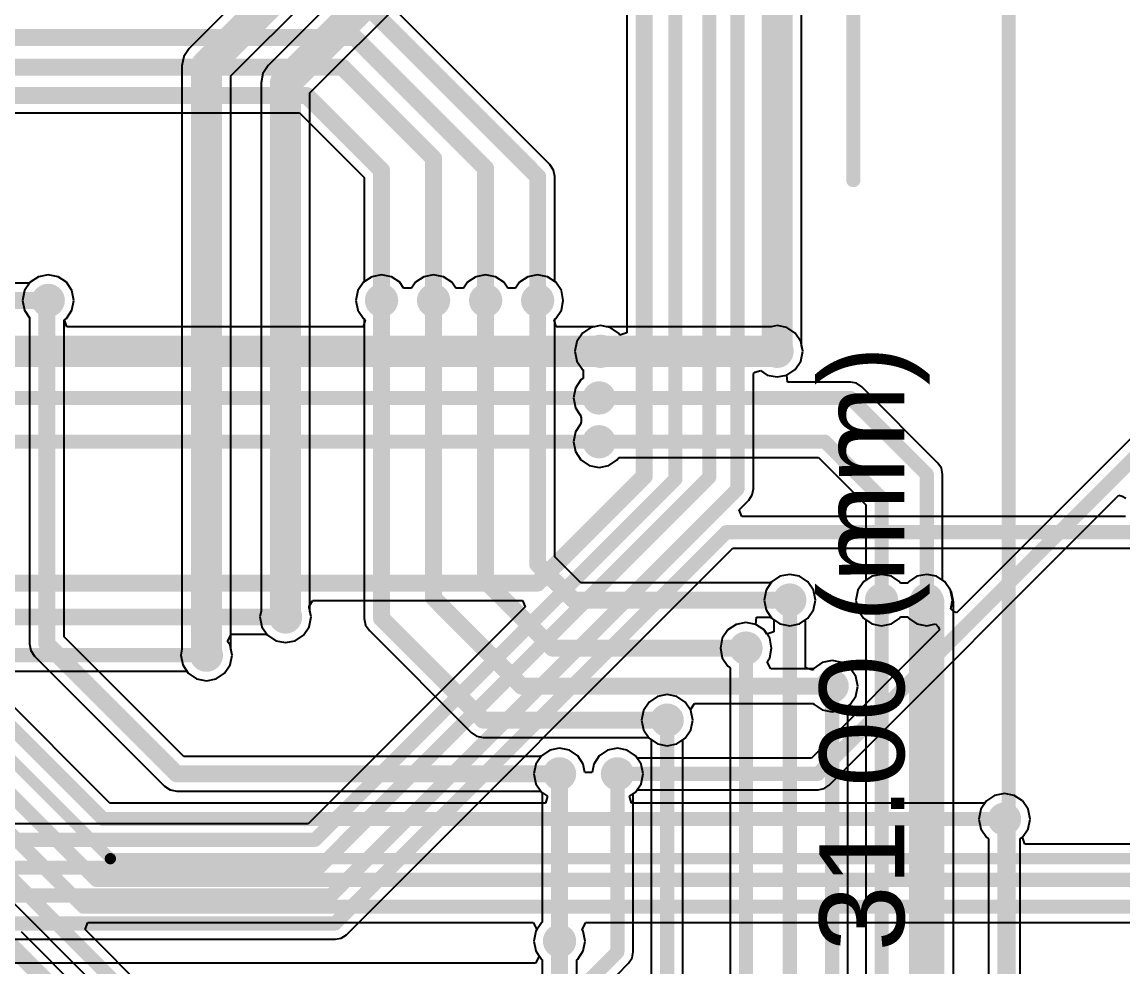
# Model space of a CAD drawing. Header units: millimetres. Extents: x 0 to 214, y 0 to 214.
# Drawn here: x 4.5 to 5.28, y 2.611 to 3.28 of the extents above; entities that cross this region are included whole.
import ezdxf

# ---------------------------------------------------------------- set-up
doc = ezdxf.new("R2010")
doc.units = ezdxf.units.MM
doc.header["$MEASUREMENT"] = 0
for name, color, linetype in [('BottomLayer', 5, 'Continuous'), ('BottomSolder', 6, 'Continuous'), ('Mechanical1', 6, 'Continuous'), ('TopLayer', 1, 'Continuous'), ('TopSolder', 216, 'Continuous'), ('ViaHoleLayer', 16, 'Continuous')]:
    doc.layers.add(name, color=color, linetype=linetype)
doc.styles.add('Arial', font='', dxfattribs={"height": 0.2})
doc.styles.get('Arial').set_extended_font_data('Arial')

msp = doc.modelspace()

# ---------------------------------------------------------------- hatches: boundary and pattern name
at = {"layer": 'BottomLayer'}
h = msp.add_hatch(color=5, dxfattribs=at)
edge = h.paths.add_edge_path()
edge.add_arc((4.519, 3.083), 0.01181, 0, 360)
h = msp.add_hatch(color=5, dxfattribs=at)
edge = h.paths.add_edge_path()
edge.add_arc((4.755, 3.083), 0.01181, 0, 360)
h = msp.add_hatch(color=5, dxfattribs=at)
edge = h.paths.add_edge_path()
edge.add_arc((4.79183, 3.083), 0.01181, 0, 360)
h = msp.add_hatch(color=5, dxfattribs=at)
edge = h.paths.add_edge_path()
edge.add_arc((4.82867, 3.083), 0.01181, 0, 360)
h = msp.add_hatch(color=5, dxfattribs=at)
edge = h.paths.add_edge_path()
edge.add_arc((4.8655, 3.083), 0.01181, 0, 360)
h = msp.add_hatch(color=5, dxfattribs=at)
edge = h.paths.add_edge_path()
edge.add_arc((4.91, 3.047), 0.01181, 0, 360)
h = msp.add_hatch(color=5, dxfattribs=at)
edge = h.paths.add_edge_path()
edge.add_arc((5.035, 3.047), 0.01181, 0, 360)
h = msp.add_hatch(color=5, dxfattribs=at)
edge = h.paths.add_edge_path()
edge.add_arc((4.909, 3.014), 0.01181, 0, 360)
h = msp.add_hatch(color=5, dxfattribs=at)
edge = h.paths.add_edge_path()
edge.add_arc((4.909, 2.983), 0.01181, 0, 360)
h = msp.add_hatch(color=5, dxfattribs=at)
edge = h.paths.add_edge_path()
edge.add_arc((5.044, 2.871), 0.01181, 0, 360)
h = msp.add_hatch(color=5, dxfattribs=at)
edge = h.paths.add_edge_path()
edge.add_arc((5.109, 2.871), 0.01181, 0, 360)
h = msp.add_hatch(color=5, dxfattribs=at)
edge = h.paths.add_edge_path()
edge.add_arc((5.141, 2.871), 0.01181, 0, 360)
h = msp.add_hatch(color=5, dxfattribs=at)
edge = h.paths.add_edge_path()
edge.add_arc((4.687, 2.859), 0.01181, 0, 360)
h = msp.add_hatch(color=5, dxfattribs=at)
edge = h.paths.add_edge_path()
edge.add_arc((5.013, 2.837), 0.01181, 0, 360)
h = msp.add_hatch(color=5, dxfattribs=at)
edge = h.paths.add_edge_path()
edge.add_arc((4.631, 2.832), 0.01181, 0, 360)
h = msp.add_hatch(color=5, dxfattribs=at)
edge = h.paths.add_edge_path()
edge.add_arc((5.074, 2.81), 0.01181, 0, 360)
h = msp.add_hatch(color=5, dxfattribs=at)
edge = h.paths.add_edge_path()
edge.add_arc((4.95719, 2.786), 0.01181, 0, 360)
h = msp.add_hatch(color=5, dxfattribs=at)
edge = h.paths.add_edge_path()
edge.add_arc((4.881, 2.748), 0.01181, 0, 360)
h = msp.add_hatch(color=5, dxfattribs=at)
edge = h.paths.add_edge_path()
edge.add_arc((4.922, 2.748), 0.01181, 0, 360)
h = msp.add_hatch(color=5, dxfattribs=at)
edge = h.paths.add_edge_path()
edge.add_arc((5.196, 2.716), 0.01181, 0, 360)
h = msp.add_hatch(color=5, dxfattribs=at)
edge = h.paths.add_edge_path()
edge.add_arc((4.881, 2.62971), 0.01181, 0, 360)
at = {"layer": 'BottomSolder'}
h = msp.add_hatch(color=6, dxfattribs=at)
edge = h.paths.add_edge_path()
edge.add_arc((4.519, 3.083), 0.00591, 0, 360)
h = msp.add_hatch(color=6, dxfattribs=at)
edge = h.paths.add_edge_path()
edge.add_arc((4.755, 3.083), 0.00591, 0, 360)
h = msp.add_hatch(color=6, dxfattribs=at)
edge = h.paths.add_edge_path()
edge.add_arc((4.79183, 3.083), 0.00591, 0, 360)
h = msp.add_hatch(color=6, dxfattribs=at)
edge = h.paths.add_edge_path()
edge.add_arc((4.82867, 3.083), 0.00591, 0, 360)
h = msp.add_hatch(color=6, dxfattribs=at)
edge = h.paths.add_edge_path()
edge.add_arc((4.8655, 3.083), 0.00591, 0, 360)
h = msp.add_hatch(color=6, dxfattribs=at)
edge = h.paths.add_edge_path()
edge.add_arc((4.91, 3.047), 0.00591, 0, 360)
h = msp.add_hatch(color=6, dxfattribs=at)
edge = h.paths.add_edge_path()
edge.add_arc((5.035, 3.047), 0.00591, 0, 360)
h = msp.add_hatch(color=6, dxfattribs=at)
edge = h.paths.add_edge_path()
edge.add_arc((4.909, 3.014), 0.00591, 0, 360)
h = msp.add_hatch(color=6, dxfattribs=at)
edge = h.paths.add_edge_path()
edge.add_arc((4.909, 2.983), 0.00591, 0, 360)
h = msp.add_hatch(color=6, dxfattribs=at)
edge = h.paths.add_edge_path()
edge.add_arc((5.044, 2.871), 0.00591, 0, 360)
h = msp.add_hatch(color=6, dxfattribs=at)
edge = h.paths.add_edge_path()
edge.add_arc((5.109, 2.871), 0.00591, 0, 360)
h = msp.add_hatch(color=6, dxfattribs=at)
edge = h.paths.add_edge_path()
edge.add_arc((5.141, 2.871), 0.00591, 0, 360)
h = msp.add_hatch(color=6, dxfattribs=at)
edge = h.paths.add_edge_path()
edge.add_arc((4.687, 2.859), 0.00591, 0, 360)
h = msp.add_hatch(color=6, dxfattribs=at)
edge = h.paths.add_edge_path()
edge.add_arc((4.631, 2.832), 0.00591, 0, 360)
h = msp.add_hatch(color=6, dxfattribs=at)
edge = h.paths.add_edge_path()
edge.add_arc((5.013, 2.837), 0.00591, 0, 360)
h = msp.add_hatch(color=6, dxfattribs=at)
edge = h.paths.add_edge_path()
edge.add_arc((5.074, 2.81), 0.00591, 0, 360)
h = msp.add_hatch(color=6, dxfattribs=at)
edge = h.paths.add_edge_path()
edge.add_arc((4.95719, 2.786), 0.00591, 0, 360)
h = msp.add_hatch(color=6, dxfattribs=at)
edge = h.paths.add_edge_path()
edge.add_arc((4.881, 2.748), 0.00591, 0, 360)
h = msp.add_hatch(color=6, dxfattribs=at)
edge = h.paths.add_edge_path()
edge.add_arc((4.922, 2.748), 0.00591, 0, 360)
h = msp.add_hatch(color=6, dxfattribs=at)
edge = h.paths.add_edge_path()
edge.add_arc((5.196, 2.716), 0.00591, 0, 360)
h = msp.add_hatch(color=6, dxfattribs=at)
edge = h.paths.add_edge_path()
edge.add_arc((4.881, 2.62971), 0.00591, 0, 360)
at = {"layer": 'TopLayer'}
h = msp.add_hatch(color=1, dxfattribs=at)
edge = h.paths.add_edge_path()
edge.add_arc((4.519, 3.083), 0.01181, 0, 360)
h = msp.add_hatch(color=1, dxfattribs=at)
edge = h.paths.add_edge_path()
edge.add_arc((4.755, 3.083), 0.01181, 0, 360)
h = msp.add_hatch(color=1, dxfattribs=at)
edge = h.paths.add_edge_path()
edge.add_arc((4.79183, 3.083), 0.01181, 0, 360)
h = msp.add_hatch(color=1, dxfattribs=at)
edge = h.paths.add_edge_path()
edge.add_arc((4.82867, 3.083), 0.01181, 0, 360)
h = msp.add_hatch(color=1, dxfattribs=at)
edge = h.paths.add_edge_path()
edge.add_arc((4.8655, 3.083), 0.01181, 0, 360)
h = msp.add_hatch(color=1, dxfattribs=at)
edge = h.paths.add_edge_path()
edge.add_arc((4.91, 3.047), 0.01181, 0, 360)
h = msp.add_hatch(color=1, dxfattribs=at)
edge = h.paths.add_edge_path()
edge.add_arc((5.035, 3.047), 0.01181, 0, 360)
h = msp.add_hatch(color=1, dxfattribs=at)
edge = h.paths.add_edge_path()
edge.add_arc((4.909, 3.014), 0.01181, 0, 360)
h = msp.add_hatch(color=1, dxfattribs=at)
edge = h.paths.add_edge_path()
edge.add_arc((4.909, 2.983), 0.01181, 0, 360)
h = msp.add_hatch(color=1, dxfattribs=at)
edge = h.paths.add_edge_path()
edge.add_arc((5.044, 2.871), 0.01181, 0, 360)
h = msp.add_hatch(color=1, dxfattribs=at)
edge = h.paths.add_edge_path()
edge.add_arc((5.109, 2.871), 0.01181, 0, 360)
h = msp.add_hatch(color=1, dxfattribs=at)
edge = h.paths.add_edge_path()
edge.add_arc((5.141, 2.871), 0.01181, 0, 360)
h = msp.add_hatch(color=1, dxfattribs=at)
edge = h.paths.add_edge_path()
edge.add_arc((4.687, 2.859), 0.01181, 0, 360)
h = msp.add_hatch(color=1, dxfattribs=at)
edge = h.paths.add_edge_path()
edge.add_arc((5.013, 2.837), 0.01181, 0, 360)
h = msp.add_hatch(color=1, dxfattribs=at)
edge = h.paths.add_edge_path()
edge.add_arc((4.631, 2.832), 0.01181, 0, 360)
h = msp.add_hatch(color=1, dxfattribs=at)
edge = h.paths.add_edge_path()
edge.add_arc((5.074, 2.81), 0.01181, 0, 360)
h = msp.add_hatch(color=1, dxfattribs=at)
edge = h.paths.add_edge_path()
edge.add_arc((4.95719, 2.786), 0.01181, 0, 360)
h = msp.add_hatch(color=1, dxfattribs=at)
edge = h.paths.add_edge_path()
edge.add_arc((4.881, 2.748), 0.01181, 0, 360)
h = msp.add_hatch(color=1, dxfattribs=at)
edge = h.paths.add_edge_path()
edge.add_arc((4.922, 2.748), 0.01181, 0, 360)
h = msp.add_hatch(color=1, dxfattribs=at)
edge = h.paths.add_edge_path()
edge.add_arc((5.196, 2.716), 0.01181, 0, 360)
h = msp.add_hatch(color=1, dxfattribs=at)
edge = h.paths.add_edge_path()
edge.add_arc((4.881, 2.62971), 0.01181, 0, 360)
at = {"layer": 'TopSolder'}
h = msp.add_hatch(color=216, dxfattribs=at)
edge = h.paths.add_edge_path()
edge.add_arc((4.519, 3.083), 0.00591, 0, 360)
h = msp.add_hatch(color=216, dxfattribs=at)
edge = h.paths.add_edge_path()
edge.add_arc((4.755, 3.083), 0.00591, 0, 360)
h = msp.add_hatch(color=216, dxfattribs=at)
edge = h.paths.add_edge_path()
edge.add_arc((4.79183, 3.083), 0.00591, 0, 360)
h = msp.add_hatch(color=216, dxfattribs=at)
edge = h.paths.add_edge_path()
edge.add_arc((4.82867, 3.083), 0.00591, 0, 360)
h = msp.add_hatch(color=216, dxfattribs=at)
edge = h.paths.add_edge_path()
edge.add_arc((4.8655, 3.083), 0.00591, 0, 360)
h = msp.add_hatch(color=216, dxfattribs=at)
edge = h.paths.add_edge_path()
edge.add_arc((4.91, 3.047), 0.00591, 0, 360)
h = msp.add_hatch(color=216, dxfattribs=at)
edge = h.paths.add_edge_path()
edge.add_arc((5.035, 3.047), 0.00591, 0, 360)
h = msp.add_hatch(color=216, dxfattribs=at)
edge = h.paths.add_edge_path()
edge.add_arc((4.909, 3.014), 0.00591, 0, 360)
h = msp.add_hatch(color=216, dxfattribs=at)
edge = h.paths.add_edge_path()
edge.add_arc((4.909, 2.983), 0.00591, 0, 360)
h = msp.add_hatch(color=216, dxfattribs=at)
edge = h.paths.add_edge_path()
edge.add_arc((5.044, 2.871), 0.00591, 0, 360)
h = msp.add_hatch(color=216, dxfattribs=at)
edge = h.paths.add_edge_path()
edge.add_arc((5.109, 2.871), 0.00591, 0, 360)
h = msp.add_hatch(color=216, dxfattribs=at)
edge = h.paths.add_edge_path()
edge.add_arc((5.141, 2.871), 0.00591, 0, 360)
h = msp.add_hatch(color=216, dxfattribs=at)
edge = h.paths.add_edge_path()
edge.add_arc((4.687, 2.859), 0.00591, 0, 360)
h = msp.add_hatch(color=216, dxfattribs=at)
edge = h.paths.add_edge_path()
edge.add_arc((4.631, 2.832), 0.00591, 0, 360)
h = msp.add_hatch(color=216, dxfattribs=at)
edge = h.paths.add_edge_path()
edge.add_arc((5.013, 2.837), 0.00591, 0, 360)
h = msp.add_hatch(color=216, dxfattribs=at)
edge = h.paths.add_edge_path()
edge.add_arc((5.074, 2.81), 0.00591, 0, 360)
h = msp.add_hatch(color=216, dxfattribs=at)
edge = h.paths.add_edge_path()
edge.add_arc((4.95719, 2.786), 0.00591, 0, 360)
h = msp.add_hatch(color=216, dxfattribs=at)
edge = h.paths.add_edge_path()
edge.add_arc((4.881, 2.748), 0.00591, 0, 360)
h = msp.add_hatch(color=216, dxfattribs=at)
edge = h.paths.add_edge_path()
edge.add_arc((4.922, 2.748), 0.00591, 0, 360)
h = msp.add_hatch(color=216, dxfattribs=at)
edge = h.paths.add_edge_path()
edge.add_arc((5.196, 2.716), 0.00591, 0, 360)
h = msp.add_hatch(color=216, dxfattribs=at)
edge = h.paths.add_edge_path()
edge.add_arc((4.881, 2.62971), 0.00591, 0, 360)
at = {"layer": 'ViaHoleLayer'}
h = msp.add_hatch(color=16, dxfattribs=at)
edge = h.paths.add_edge_path()
edge.add_arc((4.519, 3.083), 0.00591, 0, 360)
h = msp.add_hatch(color=16, dxfattribs=at)
edge = h.paths.add_edge_path()
edge.add_arc((4.755, 3.083), 0.00591, 0, 360)
h = msp.add_hatch(color=16, dxfattribs=at)
edge = h.paths.add_edge_path()
edge.add_arc((4.79183, 3.083), 0.00591, 0, 360)
h = msp.add_hatch(color=16, dxfattribs=at)
edge = h.paths.add_edge_path()
edge.add_arc((4.82867, 3.083), 0.00591, 0, 360)
h = msp.add_hatch(color=16, dxfattribs=at)
edge = h.paths.add_edge_path()
edge.add_arc((4.8655, 3.083), 0.00591, 0, 360)
h = msp.add_hatch(color=16, dxfattribs=at)
edge = h.paths.add_edge_path()
edge.add_arc((4.91, 3.047), 0.00591, 0, 360)
h = msp.add_hatch(color=16, dxfattribs=at)
edge = h.paths.add_edge_path()
edge.add_arc((5.035, 3.047), 0.00591, 0, 360)
h = msp.add_hatch(color=16, dxfattribs=at)
edge = h.paths.add_edge_path()
edge.add_arc((4.909, 3.014), 0.00591, 0, 360)
h = msp.add_hatch(color=16, dxfattribs=at)
edge = h.paths.add_edge_path()
edge.add_arc((4.909, 2.983), 0.00591, 0, 360)
h = msp.add_hatch(color=16, dxfattribs=at)
edge = h.paths.add_edge_path()
edge.add_arc((5.044, 2.871), 0.00591, 0, 360)
h = msp.add_hatch(color=16, dxfattribs=at)
edge = h.paths.add_edge_path()
edge.add_arc((5.109, 2.871), 0.00591, 0, 360)
h = msp.add_hatch(color=16, dxfattribs=at)
edge = h.paths.add_edge_path()
edge.add_arc((5.141, 2.871), 0.00591, 0, 360)
h = msp.add_hatch(color=16, dxfattribs=at)
edge = h.paths.add_edge_path()
edge.add_arc((4.687, 2.859), 0.00591, 0, 360)
h = msp.add_hatch(color=16, dxfattribs=at)
edge = h.paths.add_edge_path()
edge.add_arc((4.631, 2.832), 0.00591, 0, 360)
h = msp.add_hatch(color=16, dxfattribs=at)
edge = h.paths.add_edge_path()
edge.add_arc((5.013, 2.837), 0.00591, 0, 360)
h = msp.add_hatch(color=16, dxfattribs=at)
edge = h.paths.add_edge_path()
edge.add_arc((5.074, 2.81), 0.00591, 0, 360)
h = msp.add_hatch(color=16, dxfattribs=at)
edge = h.paths.add_edge_path()
edge.add_arc((4.95719, 2.786), 0.00591, 0, 360)
h = msp.add_hatch(color=16, dxfattribs=at)
edge = h.paths.add_edge_path()
edge.add_arc((4.881, 2.748), 0.00591, 0, 360)
h = msp.add_hatch(color=16, dxfattribs=at)
edge = h.paths.add_edge_path()
edge.add_arc((4.922, 2.748), 0.00591, 0, 360)
h = msp.add_hatch(color=16, dxfattribs=at)
edge = h.paths.add_edge_path()
edge.add_arc((5.196, 2.716), 0.00591, 0, 360)
h = msp.add_hatch(color=16, dxfattribs=at)
edge = h.paths.add_edge_path()
edge.add_arc((4.881, 2.62971), 0.00591, 0, 360)

# ---------------------------------------------------------------- linework, layer by layer
at = {"layer": 'BottomLayer'}
for p, q in [((4.97174, 3.54626), (4.67474, 3.24926)), ((4.70433, 3.22982), (4.99118, 3.51667)), ((4.8501, 3.49261), (4.61874, 3.26126)), ((4.64833, 3.24182), (4.87969, 3.47318)), ((4.61874, 3.26126), (4.61499, 3.25563)), ((4.61499, 3.25563), (4.61367, 3.249)), ((4.61367, 3.249), (4.61367, 2.83616)), ((4.67099, 3.24363), (4.66967, 3.237)), ((4.67474, 3.24926), (4.67099, 3.24363)), ((4.64833, 2.83616), (4.64833, 3.24182)), ((4.66967, 3.237), (4.66967, 2.86316)), ((4.70433, 2.86316), (4.70433, 3.22982)), ((4.50616, 3.09584), (4.50222, 3.08995)), ((4.51205, 3.09978), (4.50616, 3.09584)), ((4.519, 3.10116), (4.51205, 3.09978)), ((4.52595, 3.09978), (4.519, 3.10116)), ((4.53184, 3.09584), (4.52595, 3.09978)), ((4.53578, 3.08995), (4.53184, 3.09584)), ((4.74216, 3.09584), (4.73822, 3.08995)), ((4.74805, 3.09978), (4.74216, 3.09584)), ((4.755, 3.10116), (4.74805, 3.09978)), ((4.76195, 3.09978), (4.755, 3.10116)), ((4.76784, 3.09584), (4.76195, 3.09978)), ((4.77064, 3.09165), (4.76784, 3.09584)), ((4.77899, 3.09584), (4.77619, 3.09165)), ((4.78488, 3.09978), (4.77899, 3.09584)), ((4.79183, 3.10116), (4.78488, 3.09978)), ((4.79878, 3.09978), (4.79183, 3.10116)), ((4.80467, 3.09584), (4.79878, 3.09978)), ((4.80747, 3.09165), (4.80467, 3.09584)), ((4.81583, 3.09584), (4.81303, 3.09165)), ((4.82172, 3.09978), (4.81583, 3.09584)), ((4.82867, 3.10116), (4.82172, 3.09978)), ((4.83562, 3.09978), (4.82867, 3.10116)), ((4.84151, 3.09584), (4.83562, 3.09978)), ((4.84431, 3.09165), (4.84151, 3.09584)), ((4.85266, 3.09584), (4.84986, 3.09165)), ((4.85855, 3.09978), (4.85266, 3.09584)), ((4.8655, 3.10116), (4.85855, 3.09978)), ((4.87245, 3.09978), (4.8655, 3.10116)), ((4.87834, 3.09584), (4.87245, 3.09978)), ((4.88228, 3.08995), (4.87834, 3.09584)), ((4.50222, 3.08995), (4.50084, 3.083)), ((4.53716, 3.083), (4.53578, 3.08995)), ((4.73822, 3.08995), (4.73684, 3.083)), ((4.77078, 3.0916), (4.77064, 3.09165)), ((4.77606, 3.0916), (4.77078, 3.0916)), ((4.77619, 3.09165), (4.77606, 3.0916)), ((4.80761, 3.0916), (4.80747, 3.09165)), ((4.81289, 3.0916), (4.80761, 3.0916)), ((4.81303, 3.09165), (4.81289, 3.0916)), ((4.84444, 3.0916), (4.84431, 3.09165)), ((4.84972, 3.0916), (4.84444, 3.0916)), ((4.84986, 3.09165), (4.84972, 3.0916)), ((4.88366, 3.083), (4.88228, 3.08995)), ((4.50084, 3.083), (4.50222, 3.07605)), ((4.53578, 3.07605), (4.53716, 3.083)), ((4.73684, 3.083), (4.73822, 3.07605)), ((4.88228, 3.07605), (4.88366, 3.083)), ((4.50222, 3.07605), (4.50576, 3.07075)), ((4.53184, 3.07016), (4.53578, 3.07605)), ((4.73822, 3.07605), (4.74216, 3.07016)), ((4.87834, 3.07016), (4.88228, 3.07605)), ((4.50576, 3.07075), (4.50576, 2.84)), ((4.53024, 3.06909), (4.53184, 3.07016)), ((4.53024, 2.84507), (4.53024, 3.06909)), ((4.74216, 3.07016), (4.74276, 3.06975)), ((4.74276, 3.06975), (4.74276, 2.858)), ((4.87774, 3.06975), (4.87834, 3.07016)), ((4.87774, 2.90157), (4.87774, 3.06975)), ((4.90305, 3.06378), (4.89716, 3.05984)), ((4.91, 3.06516), (4.90305, 3.06378)), ((4.91416, 3.06433), (4.91, 3.06516)), ((5.03084, 3.06433), (4.91416, 3.06433)), ((5.035, 3.06516), (5.03084, 3.06433)), ((5.04195, 3.06378), (5.035, 3.06516)), ((5.04784, 3.05984), (5.04195, 3.06378)), ((4.89716, 3.05984), (4.89322, 3.05395)), ((5.05178, 3.05395), (5.04784, 3.05984)), ((4.89322, 3.05395), (4.89184, 3.047)), ((5.05316, 3.047), (5.05178, 3.05395)), ((5.35307, 3.05293), (5.16207, 2.86193)), ((4.89184, 3.047), (4.89322, 3.04005)), ((4.89322, 3.04005), (4.89716, 3.03416)), ((5.04784, 3.03416), (5.05178, 3.04005)), ((5.05178, 3.04005), (5.05316, 3.047)), ((4.89716, 3.03416), (4.89764, 3.03384)), ((4.89764, 3.03384), (4.89764, 3.02783)), ((5.04195, 3.03022), (5.04784, 3.03416)), ((4.89616, 3.02684), (4.89222, 3.02095)), ((4.89764, 3.02783), (4.89616, 3.02684)), ((5.04241, 3.02522), (5.04192, 3.03022)), ((5.04192, 3.03022), (5.04195, 3.03022)), ((5.087, 3.02522), (5.04241, 3.02522)), ((5.09129, 3.02436), (5.087, 3.02522)), ((5.087, 3.02522), (5.087, 3.02522)), ((5.09493, 3.02193), (5.09129, 3.02436)), ((4.89222, 3.02095), (4.89084, 3.014)), ((5.14893, 2.96793), (5.09493, 3.02193)), ((4.89084, 3.014), (4.89222, 3.00705)), ((4.89222, 3.00705), (4.89584, 3.00164)), ((4.89584, 3.00164), (4.8964, 2.99993)), ((4.89584, 2.99536), (4.89222, 2.98995)), ((4.8964, 2.99707), (4.89584, 2.99536)), ((4.8964, 2.99993), (4.8964, 2.99707)), ((4.89222, 2.98995), (4.89084, 2.983)), ((4.89084, 2.983), (4.89222, 2.97605)), ((4.89222, 2.97605), (4.89616, 2.97016)), ((4.89616, 2.97016), (4.90205, 2.96622)), ((4.91595, 2.96622), (4.92184, 2.97016)), ((4.92184, 2.97016), (4.92293, 2.97178)), ((4.92293, 2.97178), (5.06435, 2.97178)), ((5.06435, 2.97178), (5.09778, 2.93835)), ((4.90205, 2.96622), (4.909, 2.96484)), ((4.909, 2.96484), (4.91595, 2.96622)), ((5.15136, 2.96429), (5.14893, 2.96793)), ((5.14893, 2.96793), (5.14893, 2.96793)), ((5.15222, 2.96), (5.15136, 2.96429)), ((4.56265, 2.72722), (4.33293, 2.95693)), ((5.15222, 2.88493), (5.15222, 2.96)), ((5.07193, 2.74007), (5.27696, 2.9451)), ((5.27696, 2.9451), (5.2793, 2.94457)), ((5.2793, 2.94457), (5.28202, 2.94309)), ((5.09778, 2.93835), (5.09778, 2.88493)), ((4.89607, 2.88324), (4.87774, 2.90157)), ((5.03705, 2.88778), (5.03116, 2.88384)), ((5.044, 2.88916), (5.03705, 2.88778)), ((5.05095, 2.88778), (5.044, 2.88916)), ((5.05684, 2.88384), (5.05095, 2.88778)), ((5.09778, 2.88493), (5.09616, 2.88384)), ((5.15384, 2.88384), (5.15222, 2.88493)), ((5.03075, 2.88324), (4.89607, 2.88324)), ((5.03116, 2.88384), (5.03075, 2.88324)), ((5.06078, 2.87795), (5.05684, 2.88384)), ((5.06216, 2.871), (5.06078, 2.87795)), ((5.09222, 2.87795), (5.09084, 2.871)), ((5.09616, 2.88384), (5.09222, 2.87795)), ((5.15778, 2.87795), (5.15384, 2.88384)), ((5.15916, 2.871), (5.15778, 2.87795)), ((5.06078, 2.86405), (5.06216, 2.871)), ((5.09084, 2.871), (5.09222, 2.86405)), ((5.15794, 2.86487), (5.15916, 2.871)), ((4.66967, 2.86316), (4.66884, 2.859)), ((4.70516, 2.859), (4.70433, 2.86316)), ((5.05684, 2.85816), (5.06078, 2.86405)), ((5.09222, 2.86405), (5.09616, 2.85816)), ((5.16003, 2.86293), (5.15794, 2.86487)), ((5.16207, 2.86193), (5.16003, 2.86293)), ((4.66884, 2.859), (4.67022, 2.85205)), ((4.70378, 2.85205), (4.70516, 2.859)), ((4.74276, 2.858), (4.7437, 2.85332)), ((4.7437, 2.85332), (4.74635, 2.84935)), ((5.01995, 2.85378), (5.02051, 2.85876)), ((5.02584, 2.84984), (5.01995, 2.85378)), ((5.02051, 2.85876), (5.03075, 2.85876)), ((5.03075, 2.85876), (5.03116, 2.85816)), ((5.03116, 2.85816), (5.03705, 2.85422)), ((5.03705, 2.85422), (5.044, 2.85284)), ((5.044, 2.85284), (5.05095, 2.85422)), ((5.05095, 2.85422), (5.05684, 2.85816)), ((5.09616, 2.85816), (5.10205, 2.85422)), ((5.10205, 2.85422), (5.109, 2.85284)), ((5.109, 2.85284), (5.11595, 2.85422)), ((5.11595, 2.85422), (5.12184, 2.85816)), ((5.12184, 2.85816), (5.1225, 2.85915)), ((5.1225, 2.85915), (5.1275, 2.85915)), ((5.1275, 2.85915), (5.12816, 2.85816)), ((5.12816, 2.85816), (5.13405, 2.85422)), ((5.13405, 2.85422), (5.141, 2.85284)), ((5.141, 2.85284), (5.14713, 2.85406)), ((5.14713, 2.85406), (5.14907, 2.85197)), ((4.61507, 2.76024), (4.53024, 2.84507)), ((4.67022, 2.85205), (4.67416, 2.84616)), ((4.67416, 2.84616), (4.68005, 2.84222)), ((4.69395, 2.84222), (4.69984, 2.84616)), ((4.69984, 2.84616), (4.70378, 2.85205)), ((4.74635, 2.84935), (4.81835, 2.77735)), ((5.02978, 2.84395), (5.02584, 2.84984)), ((5.15007, 2.84993), (5.05935, 2.75922)), ((5.14907, 2.85197), (5.15007, 2.84993)), ((4.50576, 2.84), (4.5067, 2.83532)), ((4.68005, 2.84222), (4.687, 2.84084)), ((4.687, 2.84084), (4.69395, 2.84222)), ((5.03116, 2.837), (5.02978, 2.84395)), ((4.5067, 2.83532), (4.50935, 2.83135)), ((4.50935, 2.83135), (4.60135, 2.73935)), ((4.61367, 2.83616), (4.61284, 2.832)), ((4.61284, 2.832), (4.61422, 2.82505)), ((4.64778, 2.82505), (4.64916, 2.832)), ((4.64916, 2.832), (4.64833, 2.83616)), ((5.0279, 2.82724), (5.02978, 2.83005)), ((5.02978, 2.83005), (5.03116, 2.837)), ((4.61422, 2.82505), (4.61816, 2.81916)), ((4.64384, 2.81916), (4.64778, 2.82505)), ((5.03057, 2.82224), (5.0279, 2.82724)), ((5.06075, 2.82224), (5.03057, 2.82224)), ((5.06116, 2.82284), (5.06075, 2.82224)), ((5.06705, 2.82678), (5.06116, 2.82284)), ((5.074, 2.82816), (5.06705, 2.82678)), ((5.08095, 2.82678), (5.074, 2.82816)), ((5.08684, 2.82284), (5.08095, 2.82678)), ((5.09078, 2.81695), (5.08684, 2.82284)), ((4.61816, 2.81916), (4.62405, 2.81522)), ((4.62405, 2.81522), (4.631, 2.81384)), ((4.631, 2.81384), (4.63795, 2.81522)), ((4.63795, 2.81522), (4.64384, 2.81916)), ((5.09216, 2.81), (5.09078, 2.81695)), ((4.34249, 2.80864), (4.7229, 2.42824)), ((5.09078, 2.80305), (5.09216, 2.81)), ((5.08684, 2.79716), (5.09078, 2.80305)), ((4.9739, 2.79366), (4.97657, 2.79776)), ((4.974, 2.79276), (4.9739, 2.79366)), ((4.97535, 2.786), (4.974, 2.79276)), ((4.97657, 2.79776), (5.06075, 2.79776)), ((5.06075, 2.79776), (5.06116, 2.79716)), ((5.06116, 2.79716), (5.06705, 2.79322)), ((5.06705, 2.79322), (5.074, 2.79184)), ((5.074, 2.79184), (5.08095, 2.79322)), ((5.08095, 2.79322), (5.08684, 2.79716)), ((4.97397, 2.77905), (4.97535, 2.786)), ((4.81835, 2.77735), (4.82232, 2.7747)), ((4.97003, 2.77316), (4.97397, 2.77905)), ((4.82232, 2.7747), (4.827, 2.77376)), ((4.827, 2.77376), (4.94394, 2.77376)), ((4.94394, 2.77376), (4.94435, 2.77316)), ((4.94435, 2.77316), (4.95024, 2.76922)), ((4.95024, 2.76922), (4.95719, 2.76784)), ((4.95719, 2.76784), (4.96414, 2.76922)), ((4.96414, 2.76922), (4.97003, 2.77316)), ((4.86775, 2.76024), (4.61507, 2.76024)), ((4.86816, 2.76084), (4.86775, 2.76024)), ((4.87405, 2.76478), (4.86816, 2.76084)), ((4.881, 2.76616), (4.87405, 2.76478)), ((4.88795, 2.76478), (4.881, 2.76616)), ((4.89384, 2.76084), (4.88795, 2.76478)), ((4.89778, 2.75495), (4.89384, 2.76084)), ((4.90916, 2.76084), (4.90522, 2.75495)), ((4.91505, 2.76478), (4.90916, 2.76084)), ((4.922, 2.76616), (4.91505, 2.76478)), ((4.92895, 2.76478), (4.922, 2.76616)), ((4.93484, 2.76084), (4.92895, 2.76478)), ((4.93593, 2.75922), (4.93484, 2.76084)), ((4.89895, 2.74905), (4.89778, 2.75495)), ((4.90522, 2.75495), (4.90405, 2.74905)), ((5.05935, 2.75922), (4.93593, 2.75922)), ((4.90405, 2.74905), (4.89895, 2.74905)), ((4.60135, 2.73935), (4.60532, 2.7367)), ((4.60532, 2.7367), (4.61, 2.73576)), ((4.93484, 2.73516), (4.93593, 2.73678)), ((4.93593, 2.73678), (5.064, 2.73678)), ((5.064, 2.73678), (5.06829, 2.73764)), ((5.064, 2.73678), (5.064, 2.73678)), ((5.06829, 2.73764), (5.07193, 2.74007)), ((4.61, 2.73576), (4.86775, 2.73576)), ((4.86775, 2.73576), (4.86816, 2.73516)), ((4.86816, 2.73516), (4.87256, 2.73222)), ((4.87256, 2.73222), (4.87105, 2.72722)), ((4.93044, 2.73222), (4.93484, 2.73516)), ((4.93195, 2.72722), (4.93044, 2.73222)), ((5.18316, 2.72884), (5.18207, 2.72722)), ((5.18905, 2.73278), (5.18316, 2.72884)), ((5.196, 2.73416), (5.18905, 2.73278)), ((5.20295, 2.73278), (5.196, 2.73416)), ((5.20884, 2.72884), (5.20295, 2.73278)), ((5.21278, 2.72295), (5.20884, 2.72884)), ((4.87105, 2.72722), (4.56265, 2.72722)), ((5.18207, 2.72722), (4.93195, 2.72722)), ((5.21416, 2.716), (5.21278, 2.72295)), ((5.21278, 2.70905), (5.21416, 2.716)), ((5.20884, 2.70316), (5.21278, 2.70905)), ((5.21041, 2.6982), (5.20884, 2.70316)), ((5.833, 2.6982), (5.21041, 2.6982)), ((4.54508, 2.63778), (4.54715, 2.64278)), ((4.54715, 2.64278), (4.8623, 2.64278)), ((4.8623, 2.64278), (4.86497, 2.63778)), ((4.89703, 2.63778), (4.8997, 2.64278)), ((4.8997, 2.64278), (5.79135, 2.64278)), ((4.71307, 2.42324), (4.50007, 2.63624)), ((4.73565, 2.44722), (4.54508, 2.63778)), ((4.86422, 2.63666), (4.86284, 2.62971)), ((4.86497, 2.63778), (4.86422, 2.63666)), ((4.89778, 2.63666), (4.89703, 2.63778)), ((4.89916, 2.62971), (4.89778, 2.63666)), ((4.86284, 2.62971), (4.86422, 2.62276)), ((4.89778, 2.62276), (4.89916, 2.62971)), ((4.86422, 2.62276), (4.86816, 2.61687)), ((4.89384, 2.61687), (4.89778, 2.62276)), ((4.86816, 2.61687), (4.86876, 2.61646)), ((4.86876, 2.61646), (4.86876, 2.54933)), ((4.89324, 2.61646), (4.89384, 2.61687)), ((4.89324, 2.54933), (4.89324, 2.61646))]:
    msp.add_line(p, q, dxfattribs=at)
for points, const_width in [([(4.687, 3.237), (4.984, 3.534)], 0.022), ([(4.631, 3.249), (4.86743, 3.48543)], 0.022), ([(4.631, 2.832), (4.631, 3.249)], 0.022), ([(4.687, 2.859), (4.687, 3.237)], 0.022), ([(4.755, 2.858), (4.755, 3.083)], 0.012), ([(4.79183, 2.87249), (4.79183, 3.083)], 0.012), ([(4.82867, 2.88433), (4.82867, 3.083)], 0.012), ([(4.8655, 2.8965), (4.8655, 3.083)], 0.012), ([(4.518, 2.84), (4.518, 3.07942)], 0.012), ([(4.91, 3.047), (5.035, 3.047)], 0.022), ([(5.064, 2.748), (5.361, 3.045)], 0.01), ([(4.909, 3.014), (5.087, 3.014)], 0.01), ([(5.087, 3.014), (5.141, 2.96)], 0.01), ([(4.909, 2.983), (5.069, 2.983)], 0.01), ([(5.069, 2.983), (5.109, 2.943)], 0.01), ([(5.141, 2.871), (5.141, 2.96)], 0.01), ([(4.325, 2.949), (4.558, 2.716)], 0.01), ([(5.109, 2.871), (5.109, 2.943)], 0.01), ([(4.348, 2.903), (4.563, 2.688)], 0.008), ([(4.8655, 2.8965), (4.891, 2.871)], 0.012), ([(4.82867, 2.88433), (4.876, 2.837)], 0.012), ([(4.349, 2.877), (4.553, 2.673)], 0.01), ([(4.79183, 2.87249), (4.85432, 2.81)], 0.012), ([(4.891, 2.871), (5.044, 2.871)], 0.012), ([(5.109, 2.868), (5.109, 2.871)], 0.01), ([(4.755, 2.858), (4.827, 2.786)], 0.012), ([(4.352, 2.846), (4.544, 2.654)], 0.01), ([(4.518, 2.84), (4.61, 2.748)], 0.012), ([(4.876, 2.837), (5.013, 2.837)], 0.012), ([(4.339, 2.828), (4.731, 2.436)], 0.01), ([(4.85432, 2.81), (5.074, 2.81)], 0.012), ([(4.827, 2.786), (4.95719, 2.786)], 0.012), ([(4.61, 2.748), (4.881, 2.748)], 0.012), ([(4.922, 2.748), (5.064, 2.748)], 0.01), ([(4.558, 2.716), (5.196, 2.716)], 0.01), ([(4.563, 2.688), (5.833, 2.688)], 0.008), ([(4.553, 2.673), (5.817, 2.673)], 0.01), ([(4.544, 2.654), (5.796, 2.654)], 0.01), ([(4.881, 2.53609), (4.881, 2.62971)], 0.012), ([(4.49142, 2.62758), (4.708, 2.411)], 0.012)]:
    msp.add_lwpolyline(points, dxfattribs=dict(at, const_width=const_width))
for points, const_width in [([(4.6255, 3.249, 1), (4.6365, 3.249, 1)], 0.011), ([(4.6255, 3.249, 1), (4.6365, 3.249, 1)], 0.011), ([(4.6815, 3.237, 1), (4.6925, 3.237, 1)], 0.011), ([(4.6815, 3.237, 1), (4.6925, 3.237, 1)], 0.011), ([(4.752, 3.083, 1), (4.758, 3.083, 1)], 0.006), ([(4.78883, 3.083, 1), (4.79483, 3.083, 1)], 0.006), ([(4.82567, 3.083, 1), (4.83167, 3.083, 1)], 0.006), ([(4.8625, 3.083, 1), (4.8685, 3.083, 1)], 0.006), ([(4.515, 3.07942, 1), (4.521, 3.07942, 1)], 0.006), ([(4.9045, 3.047, 1), (4.9155, 3.047, 1)], 0.011), ([(5.0295, 3.047, 1), (5.0405, 3.047, 1)], 0.011), ([(4.9065, 3.014, 1), (4.9115, 3.014, 1)], 0.005), ([(5.0845, 3.014, 1), (5.0895, 3.014, 1)], 0.005), ([(5.0845, 3.014, 1), (5.0895, 3.014, 1)], 0.005), ([(4.9065, 2.983, 1), (4.9115, 2.983, 1)], 0.005), ([(5.0665, 2.983, 1), (5.0715, 2.983, 1)], 0.005), ([(5.0665, 2.983, 1), (5.0715, 2.983, 1)], 0.005), ([(5.1385, 2.96, 1), (5.1435, 2.96, 1)], 0.005), ([(5.1385, 2.96, 1), (5.1435, 2.96, 1)], 0.005), ([(5.1065, 2.943, 1), (5.1115, 2.943, 1)], 0.005), ([(5.1065, 2.943, 1), (5.1115, 2.943, 1)], 0.005), ([(4.8625, 2.8965, 1), (4.8685, 2.8965, 1)], 0.006), ([(4.8625, 2.8965, 1), (4.8685, 2.8965, 1)], 0.006), ([(4.82567, 2.88433, 1), (4.83167, 2.88433, 1)], 0.006), ([(4.82567, 2.88433, 1), (4.83167, 2.88433, 1)], 0.006), ([(4.78883, 2.87249, 1), (4.79483, 2.87249, 1)], 0.006), ([(4.78883, 2.87249, 1), (4.79483, 2.87249, 1)], 0.006), ([(4.888, 2.871, 1), (4.894, 2.871, 1)], 0.006), ([(4.888, 2.871, 1), (4.894, 2.871, 1)], 0.006), ([(5.041, 2.871, 1), (5.047, 2.871, 1)], 0.006), ([(4.6815, 2.859, 1), (4.6925, 2.859, 1)], 0.011), ([(5.1065, 2.871, 1), (5.1115, 2.871, 1)], 0.005), ([(5.1065, 2.871, 1), (5.1115, 2.871, 1)], 0.005), ([(5.1065, 2.868, 1), (5.1115, 2.868, 1)], 0.005), ([(5.1385, 2.871, 1), (5.1435, 2.871, 1)], 0.005), ([(4.752, 2.858, 1), (4.758, 2.858, 1)], 0.006), ([(4.752, 2.858, 1), (4.758, 2.858, 1)], 0.006), ([(4.515, 2.84, 1), (4.521, 2.84, 1)], 0.006), ([(4.515, 2.84, 1), (4.521, 2.84, 1)], 0.006), ([(4.6255, 2.832, 1), (4.6365, 2.832, 1)], 0.011), ([(4.873, 2.837, 1), (4.879, 2.837, 1)], 0.006), ([(4.873, 2.837, 1), (4.879, 2.837, 1)], 0.006), ([(5.01, 2.837, 1), (5.016, 2.837, 1)], 0.006), ([(4.85132, 2.81, 1), (4.85732, 2.81, 1)], 0.006), ([(4.85132, 2.81, 1), (4.85732, 2.81, 1)], 0.006), ([(5.071, 2.81, 1), (5.077, 2.81, 1)], 0.006), ([(4.824, 2.786, 1), (4.83, 2.786, 1)], 0.006), ([(4.824, 2.786, 1), (4.83, 2.786, 1)], 0.006), ([(4.95419, 2.786, 1), (4.96019, 2.786, 1)], 0.006), ([(4.607, 2.748, 1), (4.613, 2.748, 1)], 0.006), ([(4.607, 2.748, 1), (4.613, 2.748, 1)], 0.006), ([(4.878, 2.748, 1), (4.884, 2.748, 1)], 0.006), ([(4.9195, 2.748, 1), (4.9245, 2.748, 1)], 0.005), ([(5.0615, 2.748, 1), (5.0665, 2.748, 1)], 0.005), ([(5.0615, 2.748, 1), (5.0665, 2.748, 1)], 0.005), ([(4.5555, 2.716, 1), (4.5605, 2.716, 1)], 0.005), ([(4.5555, 2.716, 1), (4.5605, 2.716, 1)], 0.005), ([(5.1935, 2.716, 1), (5.1985, 2.716, 1)], 0.005), ([(4.561, 2.688, 1), (4.565, 2.688, 1)], 0.004), ([(4.561, 2.688, 1), (4.565, 2.688, 1)], 0.004), ([(4.5505, 2.673, 1), (4.5555, 2.673, 1)], 0.005), ([(4.5505, 2.673, 1), (4.5555, 2.673, 1)], 0.005), ([(4.5415, 2.654, 1), (4.5465, 2.654, 1)], 0.005), ([(4.5415, 2.654, 1), (4.5465, 2.654, 1)], 0.005), ([(4.878, 2.62971, 1), (4.884, 2.62971, 1)], 0.006)]:
    msp.add_lwpolyline(points, format="xyb", close=True, dxfattribs=dict(at, const_width=const_width))
at = {"layer": 'Mechanical1', "const_width": 0.01}
for points in [[(5.089, 3.16816), (5.089, 3.5135)], [(5.199, 2.303), (5.199, 3.5035)]]:
    msp.add_lwpolyline(points, dxfattribs=at)
at = {"layer": 'Mechanical1', "const_width": 0.005}
msp.add_lwpolyline([(5.0865, 3.16816, 1), (5.0915, 3.16816, 1)], format="xyb", close=True, dxfattribs=at)
at = {"layer": 'TopLayer'}
for p, q in [((5.05233, 3.05116), (5.05233, 3.905)), ((4.92876, 3.83893), (4.92876, 3.05998)), ((4.87415, 3.17925), (4.75375, 3.29965)), ((4.01204, 3.21576), (4.69693, 3.21576)), ((4.69693, 3.21576), (4.74277, 3.16993)), ((4.8768, 3.17528), (4.87415, 3.17925)), ((4.87774, 3.1706), (4.8768, 3.17528)), ((4.74277, 3.16993), (4.74277, 3.09625)), ((4.87774, 3.09625), (4.87774, 3.1706)), ((4.50575, 3.09524), (4.42725, 3.09524)), ((4.50616, 3.09584), (4.50575, 3.09524)), ((4.51205, 3.09978), (4.50616, 3.09584)), ((4.519, 3.10116), (4.51205, 3.09978)), ((4.52595, 3.09978), (4.519, 3.10116)), ((4.53184, 3.09584), (4.52595, 3.09978)), ((4.53578, 3.08995), (4.53184, 3.09584)), ((4.74216, 3.09584), (4.73822, 3.08995)), ((4.74277, 3.09625), (4.74216, 3.09584)), ((4.87834, 3.09584), (4.87774, 3.09625)), ((4.88228, 3.08995), (4.87834, 3.09584)), ((4.53716, 3.083), (4.53578, 3.08995)), ((4.73822, 3.08995), (4.73684, 3.083)), ((4.88366, 3.083), (4.88228, 3.08995)), ((4.53578, 3.07605), (4.53716, 3.083)), ((4.73684, 3.083), (4.73822, 3.07605)), ((4.88228, 3.07605), (4.88366, 3.083)), ((4.53184, 3.07016), (4.53578, 3.07605)), ((4.73822, 3.07605), (4.74216, 3.07016)), ((4.87834, 3.07016), (4.88228, 3.07605)), ((4.5306, 3.06933), (4.53184, 3.07016)), ((4.53212, 3.06433), (4.5306, 3.06933)), ((4.74188, 3.06433), (4.53212, 3.06433)), ((4.7434, 3.06933), (4.74188, 3.06433)), ((4.74216, 3.07016), (4.7434, 3.06933)), ((4.8771, 3.06933), (4.87834, 3.07016)), ((4.87862, 3.06433), (4.8771, 3.06933)), ((4.90584, 3.06433), (4.87862, 3.06433)), ((4.91, 3.06516), (4.90584, 3.06433)), ((4.91695, 3.06378), (4.91, 3.06516)), ((4.92284, 3.05984), (4.91695, 3.06378)), ((4.92376, 3.05846), (4.92284, 3.05984)), ((4.92876, 3.05998), (4.92376, 3.05846)), ((5.05316, 3.047), (5.05233, 3.05116)), ((5.04784, 3.03416), (5.05178, 3.04005)), ((5.05178, 3.04005), (5.05316, 3.047)), ((5.01822, 3.03124), (5.01949, 3.03218)), ((5.01949, 3.03218), (5.02322, 3.03345)), ((5.02322, 3.03345), (5.02805, 3.03022)), ((5.04195, 3.03022), (5.04784, 3.03416)), ((5.01822, 2.94963), (5.01822, 3.03124)), ((5.02805, 3.03022), (5.035, 3.02884)), ((5.035, 3.02884), (5.04195, 3.03022)), ((5.01736, 2.94534), (5.01822, 2.94963)), ((5.00807, 2.93483), (5.01493, 2.9417)), ((5.01493, 2.9417), (5.01736, 2.94534)), ((5.01493, 2.9417), (5.01493, 2.9417)), ((5.00998, 2.93022), (5.00807, 2.93483)), ((5.28178, 2.93022), (5.00998, 2.93022)), ((4.73006, 2.6342), (5.00365, 2.90778)), ((5.00365, 2.90778), (5.401, 2.90778)), ((5.03705, 2.88778), (5.03116, 2.88384)), ((5.044, 2.88916), (5.03705, 2.88778)), ((5.05095, 2.88778), (5.044, 2.88916)), ((5.05684, 2.88384), (5.05095, 2.88778)), ((5.10205, 2.88778), (5.09616, 2.88384)), ((5.109, 2.88916), (5.10205, 2.88778)), ((5.11595, 2.88778), (5.109, 2.88916)), ((5.12184, 2.88384), (5.11595, 2.88778)), ((5.13405, 2.88778), (5.12816, 2.88384)), ((5.141, 2.88916), (5.13405, 2.88778)), ((5.14795, 2.88778), (5.141, 2.88916)), ((5.15384, 2.88384), (5.14795, 2.88778)), ((5.02722, 2.87795), (5.02584, 2.871)), ((5.03116, 2.88384), (5.02722, 2.87795)), ((5.06078, 2.87795), (5.05684, 2.88384)), ((5.06216, 2.871), (5.06078, 2.87795)), ((5.09222, 2.87795), (5.09084, 2.871)), ((5.09616, 2.88384), (5.09222, 2.87795)), ((5.1225, 2.88285), (5.12184, 2.88384)), ((5.1275, 2.88285), (5.1225, 2.88285)), ((5.12816, 2.88384), (5.1275, 2.88285)), ((5.15778, 2.87795), (5.15384, 2.88384)), ((5.15788, 2.87745), (5.15778, 2.87795)), ((5.15843, 2.87663), (5.15788, 2.87745)), ((5.15986, 2.86941), (5.15843, 2.87663)), ((4.70371, 2.86666), (4.70638, 2.87076)), ((4.70638, 2.87076), (4.85483, 2.87076)), ((4.85483, 2.87076), (4.85675, 2.86615)), ((5.02584, 2.871), (5.02722, 2.86405)), ((5.06078, 2.86405), (5.06216, 2.871)), ((5.09084, 2.871), (5.09222, 2.86405)), ((5.15986, 2.32), (5.15986, 2.86941)), ((4.85675, 2.86615), (4.70314, 2.71254)), ((4.70381, 2.86576), (4.70371, 2.86666)), ((4.70516, 2.859), (4.70381, 2.86576)), ((5.02722, 2.86405), (5.03116, 2.85816)), ((5.05684, 2.85816), (5.06078, 2.86405)), ((5.09222, 2.86405), (5.09616, 2.85816)), ((4.70378, 2.85205), (4.70516, 2.859)), ((5.00605, 2.85378), (5.00016, 2.84984)), ((5.013, 2.85516), (5.00605, 2.85378)), ((5.01995, 2.85378), (5.013, 2.85516)), ((5.02584, 2.84984), (5.01995, 2.85378)), ((5.03116, 2.85816), (5.03278, 2.85707)), ((5.03278, 2.85707), (5.03278, 2.84845)), ((5.05522, 2.85707), (5.05684, 2.85816)), ((5.05522, 2.82295), (5.05522, 2.85707)), ((5.09616, 2.85816), (5.09778, 2.85707)), ((5.09778, 2.85707), (5.09778, 2.36565)), ((4.6459, 2.84176), (4.64857, 2.84676)), ((4.64857, 2.84676), (4.67375, 2.84676)), ((4.67375, 2.84676), (4.67416, 2.84616)), ((4.67416, 2.84616), (4.68005, 2.84222)), ((4.69395, 2.84222), (4.69984, 2.84616)), ((4.69984, 2.84616), (4.70378, 2.85205)), ((5.00016, 2.84984), (4.99622, 2.84395)), ((5.02778, 2.84693), (5.02584, 2.84984)), ((5.03278, 2.84845), (5.02778, 2.84693)), ((4.64778, 2.83895), (4.6459, 2.84176)), ((4.64916, 2.832), (4.64778, 2.83895)), ((4.68005, 2.84222), (4.687, 2.84084)), ((4.687, 2.84084), (4.69395, 2.84222)), ((4.99622, 2.84395), (4.99484, 2.837)), ((4.64778, 2.82505), (4.64916, 2.832)), ((4.99484, 2.837), (4.99622, 2.83005)), ((4.99622, 2.83005), (5.00016, 2.82416)), ((4.64384, 2.81916), (4.64778, 2.82505)), ((5.00016, 2.82416), (5.00178, 2.82307)), ((5.00178, 2.82307), (5.00178, 2.43865)), ((5.06022, 2.82143), (5.05522, 2.82295)), ((5.06116, 2.82284), (5.06022, 2.82143)), ((5.06705, 2.82678), (5.06116, 2.82284)), ((5.074, 2.82816), (5.06705, 2.82678)), ((5.08095, 2.82678), (5.074, 2.82816)), ((5.08684, 2.82284), (5.08095, 2.82678)), ((5.09078, 2.81695), (5.08684, 2.82284)), ((4.30565, 2.82078), (4.61707, 2.82078)), ((4.61707, 2.82078), (4.61816, 2.81916)), ((4.61816, 2.81916), (4.62405, 2.81522)), ((4.62405, 2.81522), (4.631, 2.81384)), ((4.631, 2.81384), (4.63795, 2.81522)), ((4.63795, 2.81522), (4.64384, 2.81916)), ((5.09216, 2.81), (5.09078, 2.81695)), ((5.09078, 2.80305), (5.09216, 2.81)), ((4.94435, 2.79884), (4.94041, 2.79295)), ((4.95024, 2.80278), (4.94435, 2.79884)), ((4.95719, 2.80416), (4.95024, 2.80278)), ((4.96414, 2.80278), (4.95719, 2.80416)), ((4.97003, 2.79884), (4.96414, 2.80278)), ((4.97397, 2.79295), (4.97003, 2.79884)), ((5.08684, 2.79716), (5.09078, 2.80305)), ((4.94041, 2.79295), (4.93903, 2.786)), ((4.97535, 2.786), (4.97397, 2.79295)), ((5.08522, 2.79607), (5.08684, 2.79716)), ((5.08522, 2.408), (5.08522, 2.79607)), ((4.93903, 2.786), (4.94041, 2.77905)), ((4.97397, 2.77905), (4.97535, 2.786)), ((4.94041, 2.77905), (4.94435, 2.77316)), ((4.97003, 2.77316), (4.97397, 2.77905)), ((4.94435, 2.77316), (4.94597, 2.77207)), ((4.94597, 2.77207), (4.94597, 2.46383)), ((4.9684, 2.77207), (4.97003, 2.77316)), ((4.9684, 2.45919), (4.9684, 2.77207)), ((4.86816, 2.76084), (4.86422, 2.75495)), ((4.87405, 2.76478), (4.86816, 2.76084)), ((4.881, 2.76616), (4.87405, 2.76478)), ((4.88795, 2.76478), (4.881, 2.76616)), ((4.89384, 2.76084), (4.88795, 2.76478)), ((4.89778, 2.75495), (4.89384, 2.76084)), ((4.90916, 2.76084), (4.90522, 2.75495)), ((4.91505, 2.76478), (4.90916, 2.76084)), ((4.922, 2.76616), (4.91505, 2.76478)), ((4.92895, 2.76478), (4.922, 2.76616)), ((4.93484, 2.76084), (4.92895, 2.76478)), ((4.93878, 2.75495), (4.93484, 2.76084)), ((4.86422, 2.75495), (4.86284, 2.748)), ((4.89895, 2.74905), (4.89778, 2.75495)), ((4.90522, 2.75495), (4.90405, 2.74905)), ((4.94016, 2.748), (4.93878, 2.75495)), ((4.86284, 2.748), (4.86422, 2.74105)), ((4.90405, 2.74905), (4.89895, 2.74905)), ((4.93878, 2.74105), (4.94016, 2.748)), ((4.86422, 2.74105), (4.86816, 2.73516)), ((4.93484, 2.73516), (4.93878, 2.74105)), ((4.86816, 2.73516), (4.86876, 2.73475)), ((4.86876, 2.73475), (4.86876, 2.64296)), ((4.93322, 2.73407), (4.93484, 2.73516)), ((4.93322, 2.622), (4.93322, 2.73407)), ((5.18316, 2.72884), (5.17922, 2.72295)), ((5.18905, 2.73278), (5.18316, 2.72884)), ((5.196, 2.73416), (5.18905, 2.73278)), ((5.20295, 2.73278), (5.196, 2.73416)), ((5.20884, 2.72884), (5.20295, 2.73278)), ((5.21278, 2.72295), (5.20884, 2.72884)), ((5.17922, 2.72295), (5.17784, 2.716)), ((5.21416, 2.716), (5.21278, 2.72295)), ((4.70314, 2.71254), (4.37846, 2.71254)), ((5.17784, 2.716), (5.17922, 2.70905)), ((5.21278, 2.70905), (5.21416, 2.716)), ((5.17922, 2.70905), (5.18316, 2.70316)), ((5.20884, 2.70316), (5.21278, 2.70905)), ((5.18316, 2.70316), (5.18478, 2.70207)), ((5.18478, 2.70207), (5.18478, 2.20993)), ((5.20722, 2.70207), (5.20884, 2.70316)), ((5.20722, 2.20993), (5.20722, 2.70207)), ((4.86816, 2.64255), (4.86422, 2.63666)), ((4.86876, 2.64296), (4.86816, 2.64255)), ((4.86422, 2.63666), (4.86284, 2.62971)), ((4.31061, 2.63092), (4.72213, 2.63092)), ((4.72213, 2.63092), (4.72643, 2.63177)), ((4.72213, 2.63092), (4.72213, 2.63092)), ((4.72643, 2.63177), (4.73006, 2.6342)), ((4.86284, 2.62971), (4.86422, 2.62276)), ((4.86666, 2.61911), (4.86399, 2.61411)), ((4.86422, 2.62276), (4.86666, 2.61911)), ((4.93236, 2.61771), (4.93322, 2.622)), ((4.86399, 2.61411), (4.31061, 2.61411)), ((4.92193, 2.60607), (4.92993, 2.61407)), ((4.92993, 2.61407), (4.93236, 2.61771)), ((4.92993, 2.61407), (4.92993, 2.61407))]:
    msp.add_line(p, q, dxfattribs=at)
for points, const_width in [([(5.035, 3.047), (5.035, 3.905)], 0.022), ([(5.007, 2.94963), (5.007, 3.893)], 0.01), ([(4.987, 2.95791), (4.987, 3.88472)], 0.01), ([(4.941, 2.95858), (4.941, 3.844)], 0.012), ([(4.963, 2.95654), (4.963, 3.661)], 0.01), ([(4.7451, 3.291), (4.8655, 3.1706)], 0.012), ([(4.062, 3.269), (4.73598, 3.269)], 0.012), ([(4.73598, 3.269), (4.82867, 3.17632)], 0.012), ([(4.0175, 3.248), (4.72728, 3.248)], 0.012), ([(4.72728, 3.248), (4.79183, 3.18345)], 0.012), ([(4.01204, 3.228), (4.702, 3.228)], 0.012), ([(4.702, 3.228), (4.755, 3.175)], 0.012), ([(4.79183, 3.083), (4.79183, 3.18345)], 0.012), ([(4.755, 3.083), (4.755, 3.175)], 0.012), ([(4.82867, 3.083), (4.82867, 3.17632)], 0.012), ([(4.8655, 3.083), (4.8655, 3.1706)], 0.012), ([(4.414, 3.083), (4.519, 3.083)], 0.012), ([(4.414, 3.047), (4.91, 3.047)], 0.022), ([(4.216, 3.014), (4.909, 3.014)], 0.01), ([(4.219, 2.983), (4.909, 2.983)], 0.01), ([(4.71073, 2.68164), (4.987, 2.95791)], 0.01), ([(4.86542, 2.883), (4.941, 2.95858)], 0.012), ([(4.70778, 2.70132), (4.963, 2.95654)], 0.01), ([(4.71933, 2.66195), (5.007, 2.94963)], 0.01), ([(4.72213, 2.64213), (4.999, 2.919)], 0.01), ([(4.999, 2.919), (5.422, 2.919)], 0.01), ([(4.227, 2.883), (4.86542, 2.883)], 0.012), ([(5.141, 2.32), (5.141, 2.86941)], 0.025), ([(5.044, 2.421), (5.044, 2.871)], 0.01), ([(5.109, 2.361), (5.109, 2.871)], 0.01), ([(4.286, 2.859), (4.687, 2.859)], 0.012), ([(5.013, 2.434), (5.013, 2.837)], 0.01), ([(4.301, 2.832), (4.631, 2.832)], 0.01), ([(5.074, 2.408), (5.074, 2.81)], 0.01), ([(4.95719, 2.45919), (4.95719, 2.786)], 0.01), ([(4.881, 2.62971), (4.881, 2.74)], 0.012), ([(4.922, 2.622), (4.922, 2.74)], 0.01), ([(5.196, 2.196), (5.196, 2.716)], 0.01), ([(4.28099, 2.70132), (4.70778, 2.70132)], 0.01), ([(4.28099, 2.68164), (4.71073, 2.68164)], 0.01), ([(4.28099, 2.66195), (4.71933, 2.66195)], 0.01), ([(4.28112, 2.64213), (4.72213, 2.64213)], 0.01), ([(4.9029, 2.6029), (4.922, 2.622)], 0.01)]:
    msp.add_lwpolyline(points, dxfattribs=dict(at, const_width=const_width))
for points, const_width in [([(4.73298, 3.269, 1), (4.73898, 3.269, 1)], 0.006), ([(4.73298, 3.269, 1), (4.73898, 3.269, 1)], 0.006), ([(4.72428, 3.248, 1), (4.73028, 3.248, 1)], 0.006), ([(4.72428, 3.248, 1), (4.73028, 3.248, 1)], 0.006), ([(4.699, 3.228, 1), (4.705, 3.228, 1)], 0.006), ([(4.699, 3.228, 1), (4.705, 3.228, 1)], 0.006), ([(4.78883, 3.18345, 1), (4.79483, 3.18345, 1)], 0.006), ([(4.78883, 3.18345, 1), (4.79483, 3.18345, 1)], 0.006), ([(4.752, 3.175, 1), (4.758, 3.175, 1)], 0.006), ([(4.752, 3.175, 1), (4.758, 3.175, 1)], 0.006), ([(4.82567, 3.17632, 1), (4.83167, 3.17632, 1)], 0.006), ([(4.82567, 3.17632, 1), (4.83167, 3.17632, 1)], 0.006), ([(4.8625, 3.1706, 1), (4.8685, 3.1706, 1)], 0.006), ([(4.8625, 3.1706, 1), (4.8685, 3.1706, 1)], 0.006), ([(4.516, 3.083, 1), (4.522, 3.083, 1)], 0.006), ([(4.752, 3.083, 1), (4.758, 3.083, 1)], 0.006), ([(4.78883, 3.083, 1), (4.79483, 3.083, 1)], 0.006), ([(4.82567, 3.083, 1), (4.83167, 3.083, 1)], 0.006), ([(4.8625, 3.083, 1), (4.8685, 3.083, 1)], 0.006), ([(4.9045, 3.047, 1), (4.9155, 3.047, 1)], 0.011), ([(5.0295, 3.047, 1), (5.0405, 3.047, 1)], 0.011), ([(4.9065, 3.014, 1), (4.9115, 3.014, 1)], 0.005), ([(4.9065, 2.983, 1), (4.9115, 2.983, 1)], 0.005), ([(4.938, 2.95858, 1), (4.944, 2.95858, 1)], 0.006), ([(4.938, 2.95858, 1), (4.944, 2.95858, 1)], 0.006), ([(4.9845, 2.95791, 1), (4.9895, 2.95791, 1)], 0.005), ([(4.9845, 2.95791, 1), (4.9895, 2.95791, 1)], 0.005), ([(4.9605, 2.95654, 1), (4.9655, 2.95654, 1)], 0.005), ([(4.9605, 2.95654, 1), (4.9655, 2.95654, 1)], 0.005), ([(5.0045, 2.94963, 1), (5.0095, 2.94963, 1)], 0.005), ([(5.0045, 2.94963, 1), (5.0095, 2.94963, 1)], 0.005), ([(4.9965, 2.919, 1), (5.0015, 2.919, 1)], 0.005), ([(4.9965, 2.919, 1), (5.0015, 2.919, 1)], 0.005), ([(4.86242, 2.883, 1), (4.86842, 2.883, 1)], 0.006), ([(4.86242, 2.883, 1), (4.86842, 2.883, 1)], 0.006), ([(5.13475, 2.86941, 1), (5.14725, 2.86941, 1)], 0.0125), ([(5.0415, 2.871, 1), (5.0465, 2.871, 1)], 0.005), ([(5.1065, 2.871, 1), (5.1115, 2.871, 1)], 0.005), ([(4.684, 2.859, 1), (4.69, 2.859, 1)], 0.006), ([(5.0105, 2.837, 1), (5.0155, 2.837, 1)], 0.005), ([(4.6285, 2.832, 1), (4.6335, 2.832, 1)], 0.005), ([(5.0715, 2.81, 1), (5.0765, 2.81, 1)], 0.005), ([(4.95469, 2.786, 1), (4.95969, 2.786, 1)], 0.005), ([(4.878, 2.74, 1), (4.884, 2.74, 1)], 0.006), ([(4.9195, 2.74, 1), (4.9245, 2.74, 1)], 0.005), ([(5.1935, 2.716, 1), (5.1985, 2.716, 1)], 0.005), ([(4.70528, 2.70132, 1), (4.71028, 2.70132, 1)], 0.005), ([(4.70528, 2.70132, 1), (4.71028, 2.70132, 1)], 0.005), ([(4.70823, 2.68164, 1), (4.71323, 2.68164, 1)], 0.005), ([(4.70823, 2.68164, 1), (4.71323, 2.68164, 1)], 0.005), ([(4.71683, 2.66195, 1), (4.72183, 2.66195, 1)], 0.005), ([(4.71683, 2.66195, 1), (4.72183, 2.66195, 1)], 0.005), ([(4.71963, 2.64213, 1), (4.72463, 2.64213, 1)], 0.005), ([(4.71963, 2.64213, 1), (4.72463, 2.64213, 1)], 0.005), ([(4.878, 2.62971, 1), (4.884, 2.62971, 1)], 0.006), ([(4.9195, 2.622, 1), (4.9245, 2.622, 1)], 0.005), ([(4.9195, 2.622, 1), (4.9245, 2.622, 1)], 0.005)]:
    msp.add_lwpolyline(points, format="xyb", close=True, dxfattribs=dict(at, const_width=const_width))

# ---------------------------------------------------------------- texts
at = {"layer": 'Mechanical1', "style": 'Arial'}
msp.add_text('31.00 (mm)', height=0.06, rotation=90, dxfattribs=at).set_placement((5.12499, 2.62234))

doc.saveas('drawing.dxf')
